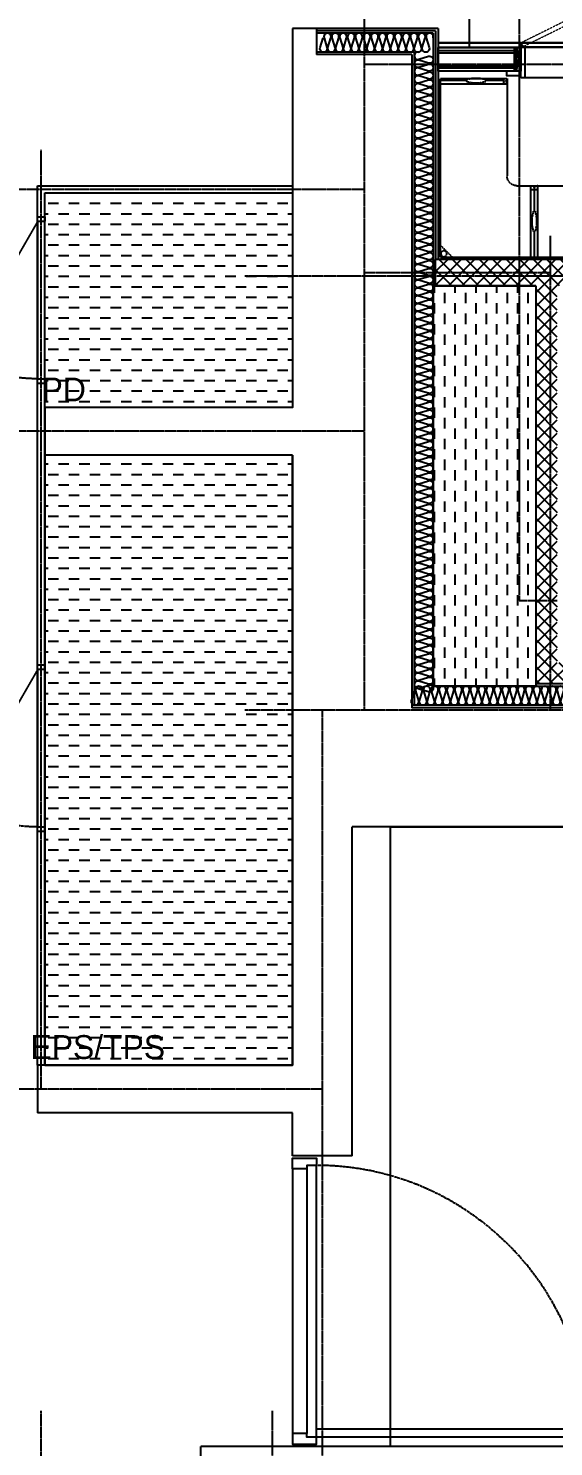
# Model space of a CAD drawing. Header units: millimetres. Extents: x 18456 to 179493, y -203649 to 469211.
# Drawn here: x 135436 to 137640, y -175984 to -170034 of the extents above; entities that cross this region are included whole.
import ezdxf

# ---------------------------------------------------------------- set-up
doc = ezdxf.new("R2010")
doc.units = ezdxf.units.MM
for name, pattern in [('X-평면도(기본형)$0$-HID', [2.5, 1.5, -1]), ('X-평면도(기본형)$0$CEN', [52.5, 50, -1, 0.5, -1]), ('X-평면도(기본형)$0$DDOT', [14, 12, -1, 0, -1]), ('X-평면도(기본형)$0$HID', [2.8, 1.8, -1]), ('X-평면도(기본형)$0$HID2', [7.5, 6, -1.5])]:
    doc.linetypes.add(name, pattern=pattern)
for name, color, linetype, true_color in [('X-평면도(기본형)$0$40HAT', 9, 'Continuous', 0x808080), ('X-평면도(기본형)$0$4GYP', 4, 'Continuous', 0x00ffff), ('X-평면도(기본형)$0$7GYP', 7, 'Continuous', 0x000000), ('X-평면도(기본형)$0$A-DOOR', 4, 'Continuous', 0x00ffff), ('X-평면도(기본형)$0$A02-벽체-조적', 3, 'Continuous', 0x00ff00), ('X-평면도(기본형)$0$CEN', 1, 'X-평면도(기본형)$0$CEN', 0xff0000), ('X-평면도(기본형)$0$DEFPOINTS-1', 7, 'Continuous', 0x262f4c), ('X-평면도(기본형)$0$DEFTXT', 7, 'Continuous', 0x7fdfff), ('X-평면도(기본형)$0$DOOR', 4, 'Continuous', 0x00ffff), ('X-평면도(기본형)$0$I-FL-FUR(B)', 6, 'Continuous', 0xff00ff), ('X-평면도(기본형)$0$I-FL-FUR(S)', 1, 'X-평면도(기본형)$0$-HID', 0xff0000), ('X-평면도(기본형)$0$INS', 9, 'Continuous', 0x808080), ('X-평면도(기본형)$0$INSUL', 9, 'Continuous', 0x808080), ('X-평면도(기본형)$0$STL', 4, 'Continuous', 0x00ffff), ('X-평면도(기본형)$0$TIL', 5, 'Continuous', 0x0000ff), ('X-평면도(기본형)$0$UIS', 7, 'X-평면도(기본형)$0$HID2', 0x000000), ('X-평면도(기본형)$0$W1', 2, 'Continuous', 0xffff00), ('X-평면도(기본형)$0$W2', 3, 'Continuous', 0x00ff00), ('X-평면도(기본형)$0$설비OPEN', 9, 'Continuous', 0x808080)]:
    doc.layers.add(name, color=color, linetype=linetype, true_color=true_color)
doc.layers.add('X-평면도(기본형)$0$F-FUR-FIX', color=6, linetype='Continuous', lineweight=9, true_color=0xff00ff)
doc.styles.add('맑은 고딕 Regular', font='')
doc.styles.get('맑은 고딕 Regular').set_extended_font_data('M+39D80 怨좊뵓')
pattern_1 = [(0, (-337462.93, -322449.154), (43.75, 43.75), [43.75, -43.75])]

# ---------------------------------------------------------------- blocks, each defined once
blk = doc.blocks.new('X-평면도(기본형)$0$PSD700_2')
at = {"layer": 'X-평면도(기본형)$0$STL', "color": 5, "linetype": 'X-평면도(기본형)$0$HID', "true_color": 0x0000ff}
blk.add_line((-330, 30), (243.8, 361.3), dxfattribs=at)
for points in [[(-330, 0), (-330, 30), (-350, 30), (-350, 0)], [(-330, 0), (-330, 30), (330, 30), (330, 0)], [(350, 0), (350, 30), (330, 30), (330, 0)]]:
    blk.add_lwpolyline(points, close=True, dxfattribs=at)
blk.add_arc((-350, 30), 680, 0, 29.15738, dxfattribs=at)
blk = doc.blocks.new('X-평면도(기본형)$0$A$C48BA1CD6')
at = {"layer": 'X-평면도(기본형)$0$F-FUR-FIX', "color": 1, "linetype": 'X-평면도(기본형)$0$HID', "ltscale": 0.5, "true_color": 0xff0000}
for points in [[(-298.2, 455.5), (-314, 464), (-140, 816), (-124.2, 807.4)], [(-298.2, 380.5), (-314, 372), (-140, 20), (-124.2, 28.6)]]:
    blk.add_lwpolyline(points, close=True, dxfattribs=at)
at = {"layer": 'X-평면도(기본형)$0$I-FL-FUR(B)', "ltscale": 3}
for p, q in [((-140, 1165.5), (-140, -484.5)), ((-120, -484.5), (-120, 1165.5)), ((-120, 836), (-20, 818)), ((-20, 836), (-120, 818)), ((-140, 818), (-120, 818)), ((8, 818), (-120, 818)), ((8, 800), (-120, 800)), ((8, 18), (8, 818)), ((-140, 18), (-120, 18)), ((-120, 36), (8, 36)), ((-120, 18), (8, 18)), ((-120, 18), (-20, 0)), ((-20, 18), (-120, 0)), ((-140, -484.5), (-120, -484.5))]:
    blk.add_line(p, q, dxfattribs=at)
for points in [[(-140, 1165.5), (-120, 1165.5), (-120, 818), (-140, 818)], [(-120, 818), (-20, 818), (-20, 836), (-120, 836)], [(-20, 878), (-2, 878), (-2, 818), (-20, 818)], [(-122, 420), (-140, 420), (-140, 816), (-122, 816)], [(-122, 416), (-140, 416), (-140, 20), (-122, 20)], [(-120, 0), (-20, 0), (-20, 18), (-120, 18)], [(-20, -37), (-2, -37), (-2, 18), (-20, 18)]]:
    blk.add_lwpolyline(points, close=True, dxfattribs=at)
at = {"layer": 'X-평면도(기본형)$0$I-FL-FUR(S)', "color": 1, "true_color": 0xff0000}
for p, q in [((10, 1155.5), (10, 875.5)), ((760, 1155.5), (10, 1155.5)), ((19, 1048), (19, 1155.5)), ((33, 1155.5), (33, 875.5)), ((760, 1155.5), (710, 1155.5)), ((710, 1155.5), (760, 1105.5)), ((760, 1155.5), (760, -334.5)), ((760, 1155.5), (760, 1105.5)), ((760, 1155.5), (760, 1105.5)), ((10, 1020.5), (15.9, 1047.6)), ((10, 990.5), (10, 1020.5)), ((16.4, 1048), (21.6, 1048)), ((22.1, 1047.6), (28, 1020.5)), ((28, 1020.5), (28, 990.5)), ((15.9, 963.4), (10, 990.5)), ((21.6, 963), (16.4, 963)), ((19, 891), (19, 963)), ((28, 990.5), (22.1, 963.4)), ((10, 875.5), (420, 875.5)), ((28, 875.5), (10, 875.5)), ((19, 891), (19, 887.5)), ((19, 891), (33, 891)), ((31, 875.5), (33, 875.5)), ((33, 875.5), (33, 891)), ((460, 835.5), (460, 5.5)), ((760, 775.5), (460, 775.5)), ((460, 775.5), (460, 773.5)), ((476, 775.5), (476, 747.5)), ((460, 747.5), (460, 749.5)), ((760, 747.5), (460, 747.5)), ((567.5, 761.5), (472, 761.5)), ((567.5, 764.1), (567.5, 758.9)), ((595, 770.5), (567.9, 764.6)), ((567.9, 758.4), (595, 752.5)), ((625, 770.5), (595, 770.5)), ((595, 752.5), (625, 752.5)), ((652.1, 764.6), (625, 770.5)), ((625, 752.5), (652.1, 758.4)), ((652.5, 758.9), (652.5, 764.1)), ((760, 761.5), (652.5, 761.5)), ((760, 88.5), (460, 88.5)), ((460, 88.5), (460, 86.5)), ((460, 60.5), (460, 62.5)), ((760, 60.5), (460, 60.5)), ((567.5, 74.5), (472, 74.5)), ((476, 60.5), (476, 88.5)), ((567.5, 71.9), (567.5, 77.1)), ((567.9, 77.6), (595, 83.5)), ((595, 65.5), (567.9, 71.4)), ((595, 83.5), (625, 83.5)), ((625, 65.5), (595, 65.5)), ((625, 83.5), (652.1, 77.6)), ((652.1, 71.4), (625, 65.5)), ((652.5, 77.1), (652.5, 71.9)), ((760, 74.5), (652.5, 74.5)), ((10, -334.5), (10, -34.5)), ((10, -34.5), (420, -34.5)), ((28, -34.5), (10, -34.5)), ((19, -50), (19, -46.5)), ((19, -50), (33, -50)), ((19, -50), (19, -142)), ((31, -34.5), (33, -34.5)), ((33, -34.5), (33, -50)), ((33, -334.5), (33, -34.5)), ((15.9, -142.4), (10, -169.5)), ((10, -169.5), (10, -199.5)), ((21.6, -142), (16.4, -142)), ((28, -169.5), (22.1, -142.4)), ((28, -199.5), (28, -169.5)), ((10, -199.5), (15.9, -226.6)), ((16.4, -227), (21.6, -227)), ((19, -227), (19, -334.5)), ((22.1, -226.6), (28, -199.5)), ((710, -334.5), (760, -284.5)), ((760, -334.5), (760, -284.5)), ((760, -334.5), (760, -284.5)), ((760, -334.5), (10, -334.5)), ((760, -334.5), (710, -334.5))]:
    blk.add_line(p, q, dxfattribs=at)
for centre in [(745.5, 1141), (745.5, -320)]:
    blk.add_circle(centre, 12.3, dxfattribs=at)
for centre, radius, start, end in [((16.4, 1047.5), 0.5, 90, 167.69198), ((21.6, 1047.5), 0.5, 12.30802, 90), ((16.4, 963.5), 0.5, 192.30802, 270), ((21.6, 963.5), 0.5, 270, 347.69198), ((31, 887.5), 12, 180, 270), ((420, 835.5), 40, 0, 90.00001), ((472, 773.5), 12, 180, 270), ((472, 749.5), 12, 90, 180), ((568, 764.1), 0.5, 102.30802, 180), ((568, 758.9), 0.5, 180, 257.69198), ((652, 764.1), 0.5, 0, 77.69198), ((652, 758.9), 0.5, 282.30802, 360), ((472, 86.5), 12, 180, 270), ((472, 62.5), 12, 90, 180), ((568, 77.1), 0.5, 102.30802, 180), ((568, 71.9), 0.5, 180, 257.69198), ((652, 77.1), 0.5, 0, 77.69198), ((652, 71.9), 0.5, 282.30802, 0), ((420, 5.5), 40, 269.99999, 0), ((31, -46.5), 12, 90, 180), ((16.4, -142.5), 0.5, 90, 167.69198), ((21.6, -142.5), 0.5, 12.30802, 90), ((16.4, -226.5), 0.5, 192.30802, 270), ((21.6, -226.5), 0.5, 270, 347.69198)]:
    blk.add_arc(centre, radius, start, end, dxfattribs=at)
blk = doc.blocks.new('U154 (X-평면도(기본형)$0$ins-l)')
at = {"layer": 'X-평면도(기본형)$0$INSUL', "color": 8, "true_color": 0x808080}
for p, q in [((36.9, 24.2), (21.4, 75.8)), ((57.5, 75.8), (42, 24.2)), ((78.1, 24.2), (62.6, 75.8)), ((98.7, 75.8), (83.2, 24.2)), ((119.3, 24.2), (103.8, 75.8)), ((139.9, 75.8), (124.5, 24.2)), ((160.5, 24.2), (145.1, 75.8)), ((181.1, 75.8), (165.7, 24.2)), ((201.7, 24.2), (186.3, 75.8)), ((222.3, 75.8), (206.9, 24.2)), ((243, 24.2), (227.5, 75.8)), ((263.6, 75.8), (248.1, 24.2)), ((284.2, 24.2), (268.7, 75.8)), ((304.8, 75.8), (289.3, 24.2)), ((325.4, 24.2), (309.9, 75.8)), ((346, 75.8), (330.6, 24.2)), ((366.6, 24.2), (351.2, 75.8)), ((387.2, 75.8), (371.8, 24.2)), ((407.8, 24.2), (392.4, 75.8)), ((428.4, 75.8), (413, 24.2)), ((449.1, 24.2), (433.6, 75.8)), ((469.7, 75.8), (454.2, 24.2)), ((490.3, 24.2), (474.8, 75.8)), ((510.9, 75.8), (495.4, 24.2)), ((531.5, 24.2), (516, 75.8)), ((552.1, 75.8), (536.6, 24.2)), ((572.7, 24.2), (557.3, 75.8)), ((593.3, 75.8), (577.9, 24.2)), ((613.9, 24.2), (598.5, 75.8)), ((634.5, 75.8), (619.1, 24.2)), ((655.2, 24.2), (639.7, 75.8)), ((675.8, 75.8), (660.3, 24.2)), ((696.4, 24.2), (680.9, 75.8)), ((717, 75.8), (701.5, 24.2)), ((737.6, 24.2), (722.1, 75.8)), ((758.2, 75.8), (742.7, 24.2)), ((778.8, 24.2), (763.4, 75.8)), ((799.4, 75.8), (784, 24.2)), ((820, 24.2), (804.6, 75.8)), ((840.6, 75.8), (825.2, 24.2)), ((861.3, 24.2), (845.8, 75.8)), ((881.9, 75.8), (866.4, 24.2)), ((902.5, 24.2), (887, 75.8)), ((923.1, 75.8), (907.6, 24.2)), ((943.7, 24.2), (928.2, 75.8)), ((964.3, 75.8), (948.8, 24.2)), ((984.9, 24.2), (969.5, 75.8)), ((1005.5, 75.8), (990.1, 24.2)), ((1026.1, 24.2), (1010.7, 75.8)), ((1046.7, 75.8), (1031.3, 24.2)), ((1067.4, 24.2), (1051.9, 75.8)), ((1088, 75.8), (1072.5, 24.2)), ((1108.6, 24.2), (1093.1, 75.8)), ((1129.2, 75.8), (1113.7, 24.2)), ((1149.8, 24.2), (1134.3, 75.8)), ((1170.4, 75.8), (1154.9, 24.2)), ((1191, 24.2), (1175.6, 75.8)), ((1211.6, 75.8), (1196.2, 24.2)), ((1232.2, 24.2), (1216.8, 75.8)), ((1252.8, 75.8), (1237.4, 24.2)), ((1273.5, 24.2), (1258, 75.8)), ((1294.1, 75.8), (1278.6, 24.2)), ((1314.7, 24.2), (1299.2, 75.8)), ((1335.3, 75.8), (1319.8, 24.2)), ((1355.9, 24.2), (1340.4, 75.8)), ((1376.5, 75.8), (1361, 24.2)), ((1397.1, 24.2), (1381.7, 75.8)), ((1417.7, 75.8), (1402.3, 24.2)), ((1438.3, 24.2), (1422.9, 75.8)), ((1458.9, 75.8), (1443.5, 24.2)), ((1479.5, 24.2), (1464.1, 75.8)), ((1500.2, 75.8), (1484.7, 24.2)), ((1520.8, 24.2), (1505.3, 75.8)), ((1541.4, 75.8), (1525.9, 24.2)), ((1562, 24.2), (1546.5, 75.8)), ((1582.6, 75.8), (1567.1, 24.2)), ((1603.2, 24.2), (1587.8, 75.8)), ((1623.8, 75.8), (1608.4, 24.2)), ((1644.4, 24.2), (1629, 75.8)), ((1665, 75.8), (1649.6, 24.2)), ((1685.6, 24.2), (1670.2, 75.8)), ((1706.3, 75.8), (1690.8, 24.2)), ((1726.9, 24.2), (1711.4, 75.8)), ((1747.5, 75.8), (1732, 24.2)), ((1768.1, 24.2), (1752.6, 75.8)), ((1788.7, 75.8), (1773.2, 24.2)), ((1809.3, 24.2), (1793.8, 75.8)), ((1829.9, 75.8), (1814.5, 24.2)), ((1850.5, 24.2), (1835.1, 75.8)), ((1871.1, 75.8), (1855.7, 24.2)), ((1891.7, 24.2), (1876.3, 75.8)), ((1912.4, 75.8), (1896.9, 24.2)), ((1933, 24.2), (1917.5, 75.8)), ((1953.6, 75.8), (1938.1, 24.2)), ((1974.2, 24.2), (1958.7, 75.8)), ((1994.8, 75.8), (1979.3, 24.2)), ((2015.4, 24.2), (1999.9, 75.8)), ((2036, 75.8), (2020.6, 24.2)), ((2056.6, 24.2), (2041.2, 75.8)), ((2077.2, 75.8), (2061.8, 24.2)), ((2097.8, 24.2), (2082.4, 75.8)), ((2118.5, 75.8), (2103, 24.2)), ((2139.1, 24.2), (2123.6, 75.8)), ((2159.7, 75.8), (2144.2, 24.2)), ((2180.3, 24.2), (2164.8, 75.8)), ((2200.9, 75.8), (2185.4, 24.2)), ((2221.5, 24.2), (2206, 75.8)), ((2242.1, 75.8), (2226.7, 24.2)), ((2262.7, 24.2), (2247.3, 75.8)), ((2283.3, 75.8), (2267.9, 24.2)), ((2303.9, 24.2), (2288.5, 75.8)), ((2324.6, 75.8), (2309.1, 24.2)), ((2345.2, 24.2), (2329.7, 75.8)), ((2365.8, 75.8), (2350.3, 24.2)), ((2386.4, 24.2), (2370.9, 75.8)), ((2407, 75.8), (2391.5, 24.2)), ((2427.6, 24.2), (2412.1, 75.8)), ((2448.2, 75.8), (2432.8, 24.2)), ((2468.8, 24.2), (2453.4, 75.8)), ((2489.4, 75.8), (2474, 24.2)), ((2510, 24.2), (2494.6, 75.8)), ((2530.7, 75.8), (2515.2, 24.2)), ((2551.3, 24.2), (2535.8, 75.8)), ((2571.9, 75.8), (2556.4, 24.2)), ((2592.5, 24.2), (2577, 75.8)), ((2613.1, 75.8), (2597.6, 24.2)), ((2633.7, 24.2), (2618.2, 75.8)), ((2654.3, 75.8), (2638.9, 24.2)), ((2674.9, 24.2), (2659.5, 75.8)), ((2695.5, 75.8), (2680.1, 24.2)), ((2716.1, 24.2), (2700.7, 75.8)), ((2736.7, 75.8), (2721.3, 24.2)), ((2757.4, 24.2), (2741.9, 75.8)), ((2778, 75.8), (2762.5, 24.2)), ((2798.6, 24.2), (2783.1, 75.8)), ((2819.2, 75.8), (2803.7, 24.2)), ((2839.8, 24.2), (2824.3, 75.8)), ((2860.4, 75.8), (2845, 24.2)), ((2881, 24.2), (2865.6, 75.8)), ((2901.6, 75.8), (2886.2, 24.2)), ((2922.2, 24.2), (2906.8, 75.8)), ((2942.8, 75.8), (2927.4, 24.2)), ((2963.5, 24.2), (2948, 75.8)), ((2984.1, 75.8), (2968.6, 24.2)), ((3004.7, 24.2), (2989.2, 75.8)), ((3025.3, 75.8), (3009.8, 24.2)), ((3045.9, 24.2), (3030.4, 75.8)), ((3066.5, 75.8), (3051, 24.2)), ((3087.1, 24.2), (3071.7, 75.8)), ((3107.7, 75.8), (3092.3, 24.2)), ((3128.3, 24.2), (3112.9, 75.8)), ((3148.9, 75.8), (3133.5, 24.2)), ((3169.6, 24.2), (3154.1, 75.8)), ((3190.2, 75.8), (3174.7, 24.2)), ((3210.8, 24.2), (3195.3, 75.8)), ((3231.4, 75.8), (3215.9, 24.2)), ((3252, 24.2), (3236.5, 75.8)), ((3272.6, 75.8), (3257.1, 24.2)), ((3293.2, 24.2), (3277.8, 75.8)), ((3313.8, 75.8), (3298.4, 24.2)), ((3334.4, 24.2), (3319, 75.8)), ((3355, 75.8), (3339.6, 24.2)), ((3375.7, 24.2), (3360.2, 75.8)), ((3396.3, 75.8), (3380.8, 24.2)), ((3416.9, 24.2), (3401.4, 75.8)), ((3437.5, 75.8), (3422, 24.2)), ((3458.1, 24.2), (3442.6, 75.8)), ((3478.7, 75.8), (3463.2, 24.2)), ((3499.3, 24.2), (3483.9, 75.8)), ((3519.9, 75.8), (3504.5, 24.2)), ((3540.5, 24.2), (3525.1, 75.8)), ((3561.1, 75.8), (3545.7, 24.2)), ((3581.8, 24.2), (3566.3, 75.8)), ((3602.4, 75.8), (3586.9, 24.2)), ((3623, 24.2), (3607.5, 75.8)), ((3643.6, 75.8), (3628.1, 24.2)), ((3664.2, 24.2), (3648.7, 75.8)), ((3684.8, 75.8), (3669.3, 24.2)), ((3705.4, 24.2), (3690, 75.8)), ((3726, 75.8), (3710.6, 24.2))]:
    blk.add_line(p, q, dxfattribs=at)
at = {"layer": 'X-평면도(기본형)$0$INSUL', "color": 8, "true_color": 0x808080, "extrusion": (0, 0, -1)}
for centre in [(-39.4, 81.2), (-80.7, 81.2), (-121.9, 81.2), (-163.1, 81.2), (-204.3, 81.2), (-245.5, 81.2), (-286.8, 81.2), (-328, 81.2), (-369.2, 81.2), (-410.4, 81.2), (-451.6, 81.2), (-492.9, 81.2), (-534.1, 81.2), (-575.3, 81.2), (-616.5, 81.2), (-657.7, 81.2), (-699, 81.2), (-740.2, 81.2), (-781.4, 81.2), (-822.6, 81.2), (-863.8, 81.2), (-905.1, 81.2), (-946.3, 81.2), (-987.5, 81.2), (-1028.7, 81.2), (-1069.9, 81.2), (-1111.1, 81.2), (-1152.4, 81.2), (-1193.6, 81.2), (-1234.8, 81.2), (-1276, 81.2), (-1317.2, 81.2), (-1358.5, 81.2), (-1399.7, 81.2), (-1440.9, 81.2), (-1482.1, 81.2), (-1523.3, 81.2), (-1564.6, 81.2), (-1605.8, 81.2), (-1647, 81.2), (-1688.2, 81.2), (-1729.4, 81.2), (-1770.7, 81.2), (-1811.9, 81.2), (-1853.1, 81.2), (-1894.3, 81.2), (-1935.5, 81.2), (-1976.8, 81.2), (-2018, 81.2), (-2059.2, 81.2), (-2100.4, 81.2), (-2141.6, 81.2), (-2182.9, 81.2), (-2224.1, 81.2), (-2265.3, 81.2), (-2306.5, 81.2), (-2347.7, 81.2), (-2389, 81.2), (-2430.2, 81.2), (-2471.4, 81.2), (-2512.6, 81.2), (-2553.8, 81.2), (-2595.1, 81.2), (-2636.3, 81.2), (-2677.5, 81.2), (-2718.7, 81.2), (-2759.9, 81.2), (-2801.2, 81.2), (-2842.4, 81.2), (-2883.6, 81.2), (-2924.8, 81.2), (-2966, 81.2), (-3007.3, 81.2), (-3048.5, 81.2), (-3089.7, 81.2), (-3130.9, 81.2), (-3172.1, 81.2), (-3213.4, 81.2), (-3254.6, 81.2), (-3295.8, 81.2), (-3337, 81.2), (-3378.2, 81.2), (-3419.4, 81.2), (-3460.7, 81.2), (-3501.9, 81.2), (-3543.1, 81.2), (-3584.3, 81.2), (-3625.5, 81.2), (-3666.8, 81.2), (-3708, 81.2)]:
    blk.add_arc(centre, 18.8, 343.30076, 196.69924, dxfattribs=at)
at = {"layer": 'X-평면도(기본형)$0$INSUL', "color": 8, "true_color": 0x808080}
for centre in [(18.8, 18.8), (60, 18.8), (101.3, 18.8), (142.5, 18.8), (183.7, 18.8), (224.9, 18.8), (266.1, 18.8), (307.4, 18.8), (348.6, 18.8), (389.8, 18.8), (431, 18.8), (472.2, 18.8), (513.5, 18.8), (554.7, 18.8), (595.9, 18.8), (637.1, 18.8), (678.3, 18.8), (719.6, 18.8), (760.8, 18.8), (802, 18.8), (843.2, 18.8), (884.4, 18.8), (925.7, 18.8), (966.9, 18.8), (1008.1, 18.8), (1049.3, 18.8), (1090.5, 18.8), (1131.8, 18.8), (1173, 18.8), (1214.2, 18.8), (1255.4, 18.8), (1296.6, 18.8), (1337.9, 18.8), (1379.1, 18.8), (1420.3, 18.8), (1461.5, 18.8), (1502.7, 18.8), (1544, 18.8), (1585.2, 18.8), (1626.4, 18.8), (1667.6, 18.8), (1708.8, 18.8), (1750.1, 18.8), (1791.3, 18.8), (1832.5, 18.8), (1873.7, 18.8), (1914.9, 18.8), (1956.2, 18.8), (1997.4, 18.8), (2038.6, 18.8), (2079.8, 18.8), (2121, 18.8), (2162.2, 18.8), (2203.5, 18.8), (2244.7, 18.8), (2285.9, 18.8), (2327.1, 18.8), (2368.3, 18.8), (2409.6, 18.8), (2450.8, 18.8), (2492, 18.8), (2533.2, 18.8), (2574.4, 18.8), (2615.7, 18.8), (2656.9, 18.8), (2698.1, 18.8), (2739.3, 18.8), (2780.5, 18.8), (2821.8, 18.8), (2863, 18.8), (2904.2, 18.8), (2945.4, 18.8), (2986.6, 18.8), (3027.9, 18.8), (3069.1, 18.8), (3110.3, 18.8), (3151.5, 18.8), (3192.7, 18.8), (3234, 18.8), (3275.2, 18.8), (3316.4, 18.8), (3357.6, 18.8), (3398.8, 18.8), (3440.1, 18.8), (3481.3, 18.8), (3522.5, 18.8), (3563.7, 18.8), (3604.9, 18.8), (3646.2, 18.8), (3687.4, 18.8)]:
    blk.add_arc(centre, 18.8, 163.30076, 16.69924, dxfattribs=at)
blk = doc.blocks.new('U155 (X-평면도(기본형)$0$ins-l)')
at = {"layer": 'X-평면도(기본형)$0$INSUL', "color": 8, "true_color": 0x808080}
for p, q in [((36.9, 24.2), (21.4, 75.8)), ((57.5, 75.8), (42, 24.2)), ((78.1, 24.2), (62.6, 75.8)), ((98.7, 75.8), (83.2, 24.2)), ((119.3, 24.2), (103.8, 75.8)), ((139.9, 75.8), (124.5, 24.2)), ((160.5, 24.2), (145.1, 75.8)), ((181.1, 75.8), (165.7, 24.2)), ((201.7, 24.2), (186.3, 75.8)), ((222.3, 75.8), (206.9, 24.2)), ((243, 24.2), (227.5, 75.8)), ((263.6, 75.8), (248.1, 24.2)), ((284.2, 24.2), (268.7, 75.8)), ((304.8, 75.8), (289.3, 24.2)), ((325.4, 24.2), (309.9, 75.8)), ((346, 75.8), (330.6, 24.2)), ((366.6, 24.2), (351.2, 75.8)), ((387.2, 75.8), (371.8, 24.2)), ((407.8, 24.2), (392.4, 75.8)), ((428.4, 75.8), (413, 24.2)), ((449.1, 24.2), (433.6, 75.8)), ((469.7, 75.8), (454.2, 24.2)), ((490.3, 24.2), (474.8, 75.8)), ((510.9, 75.8), (495.4, 24.2)), ((531.5, 24.2), (516, 75.8)), ((552.1, 75.8), (536.6, 24.2)), ((572.7, 24.2), (557.3, 75.8)), ((593.3, 75.8), (577.9, 24.2)), ((613.9, 24.2), (598.5, 75.8)), ((634.5, 75.8), (619.1, 24.2)), ((655.2, 24.2), (639.7, 75.8)), ((675.8, 75.8), (660.3, 24.2)), ((696.4, 24.2), (680.9, 75.8)), ((717, 75.8), (701.5, 24.2)), ((737.6, 24.2), (722.1, 75.8)), ((758.2, 75.8), (742.7, 24.2)), ((778.8, 24.2), (763.4, 75.8)), ((799.4, 75.8), (784, 24.2)), ((820, 24.2), (804.6, 75.8)), ((840.6, 75.8), (825.2, 24.2)), ((861.3, 24.2), (845.8, 75.8)), ((881.9, 75.8), (866.4, 24.2)), ((902.5, 24.2), (887, 75.8)), ((923.1, 75.8), (907.6, 24.2)), ((943.7, 24.2), (928.2, 75.8)), ((964.3, 75.8), (948.8, 24.2)), ((984.9, 24.2), (969.5, 75.8)), ((1005.5, 75.8), (990.1, 24.2)), ((1026.1, 24.2), (1010.7, 75.8)), ((1046.7, 75.8), (1031.3, 24.2)), ((1067.4, 24.2), (1051.9, 75.8)), ((1088, 75.8), (1072.5, 24.2)), ((1108.6, 24.2), (1093.1, 75.8)), ((1129.2, 75.8), (1113.7, 24.2)), ((1149.8, 24.2), (1134.3, 75.8)), ((1170.4, 75.8), (1154.9, 24.2)), ((1191, 24.2), (1175.6, 75.8)), ((1211.6, 75.8), (1196.2, 24.2)), ((1232.2, 24.2), (1216.8, 75.8)), ((1252.8, 75.8), (1237.4, 24.2)), ((1273.5, 24.2), (1258, 75.8)), ((1294.1, 75.8), (1278.6, 24.2)), ((1314.7, 24.2), (1299.2, 75.8)), ((1335.3, 75.8), (1319.8, 24.2)), ((1355.9, 24.2), (1340.4, 75.8)), ((1376.5, 75.8), (1361, 24.2)), ((1397.1, 24.2), (1381.7, 75.8)), ((1417.7, 75.8), (1402.3, 24.2)), ((1438.3, 24.2), (1422.9, 75.8)), ((1458.9, 75.8), (1443.5, 24.2)), ((1479.5, 24.2), (1464.1, 75.8)), ((1500.2, 75.8), (1484.7, 24.2)), ((1520.8, 24.2), (1505.3, 75.8)), ((1541.4, 75.8), (1525.9, 24.2)), ((1562, 24.2), (1546.5, 75.8)), ((1582.6, 75.8), (1567.1, 24.2)), ((1603.2, 24.2), (1587.8, 75.8)), ((1623.8, 75.8), (1608.4, 24.2)), ((1644.4, 24.2), (1629, 75.8)), ((1665, 75.8), (1649.6, 24.2)), ((1685.6, 24.2), (1670.2, 75.8)), ((1706.3, 75.8), (1690.8, 24.2)), ((1726.9, 24.2), (1711.4, 75.8)), ((1747.5, 75.8), (1732, 24.2)), ((1768.1, 24.2), (1752.6, 75.8)), ((1788.7, 75.8), (1773.2, 24.2)), ((1809.3, 24.2), (1793.8, 75.8)), ((1829.9, 75.8), (1814.5, 24.2)), ((1850.5, 24.2), (1835.1, 75.8)), ((1871.1, 75.8), (1855.7, 24.2)), ((1891.7, 24.2), (1876.3, 75.8)), ((1912.4, 75.8), (1896.9, 24.2)), ((1933, 24.2), (1917.5, 75.8)), ((1953.6, 75.8), (1938.1, 24.2)), ((1974.2, 24.2), (1958.7, 75.8)), ((1994.8, 75.8), (1979.3, 24.2)), ((2015.4, 24.2), (1999.9, 75.8)), ((2036, 75.8), (2020.6, 24.2)), ((2056.6, 24.2), (2041.2, 75.8)), ((2077.2, 75.8), (2061.8, 24.2)), ((2097.8, 24.2), (2082.4, 75.8)), ((2118.5, 75.8), (2103, 24.2)), ((2139.1, 24.2), (2123.6, 75.8)), ((2159.7, 75.8), (2144.2, 24.2)), ((2180.3, 24.2), (2164.8, 75.8)), ((2200.9, 75.8), (2185.4, 24.2)), ((2221.5, 24.2), (2206, 75.8)), ((2242.1, 75.8), (2226.7, 24.2)), ((2262.7, 24.2), (2247.3, 75.8)), ((2283.3, 75.8), (2267.9, 24.2)), ((2303.9, 24.2), (2288.5, 75.8)), ((2324.6, 75.8), (2309.1, 24.2)), ((2345.2, 24.2), (2329.7, 75.8)), ((2365.8, 75.8), (2350.3, 24.2)), ((2386.4, 24.2), (2370.9, 75.8)), ((2407, 75.8), (2391.5, 24.2)), ((2427.6, 24.2), (2412.1, 75.8)), ((2448.2, 75.8), (2432.8, 24.2)), ((2468.8, 24.2), (2453.4, 75.8)), ((2489.4, 75.8), (2474, 24.2)), ((2510, 24.2), (2494.6, 75.8)), ((2530.7, 75.8), (2515.2, 24.2)), ((2551.3, 24.2), (2535.8, 75.8)), ((2571.9, 75.8), (2556.4, 24.2)), ((2592.5, 24.2), (2577, 75.8)), ((2613.1, 75.8), (2597.6, 24.2)), ((2633.7, 24.2), (2618.2, 75.8)), ((2654.3, 75.8), (2638.9, 24.2)), ((2674.9, 24.2), (2659.5, 75.8)), ((2695.5, 75.8), (2680.1, 24.2)), ((2716.1, 24.2), (2700.7, 75.8)), ((2736.7, 75.8), (2721.3, 24.2)), ((2757.4, 24.2), (2741.9, 75.8)), ((2778, 75.8), (2762.5, 24.2)), ((2798.6, 24.2), (2783.1, 75.8)), ((2819.2, 75.8), (2803.7, 24.2)), ((2839.8, 24.2), (2824.3, 75.8)), ((2860.4, 75.8), (2845, 24.2)), ((2881, 24.2), (2865.6, 75.8)), ((2901.6, 75.8), (2886.2, 24.2)), ((2922.2, 24.2), (2906.8, 75.8)), ((2942.8, 75.8), (2927.4, 24.2)), ((2963.5, 24.2), (2948, 75.8)), ((2984.1, 75.8), (2968.6, 24.2)), ((3004.7, 24.2), (2989.2, 75.8)), ((3025.3, 75.8), (3009.8, 24.2)), ((3045.9, 24.2), (3030.4, 75.8)), ((3066.5, 75.8), (3051, 24.2)), ((3087.1, 24.2), (3071.7, 75.8)), ((3107.7, 75.8), (3092.3, 24.2)), ((3128.3, 24.2), (3112.9, 75.8)), ((3148.9, 75.8), (3133.5, 24.2)), ((3169.6, 24.2), (3154.1, 75.8)), ((3190.2, 75.8), (3174.7, 24.2)), ((3210.8, 24.2), (3195.3, 75.8)), ((3231.4, 75.8), (3215.9, 24.2)), ((3252, 24.2), (3236.5, 75.8)), ((3272.6, 75.8), (3257.1, 24.2)), ((3293.2, 24.2), (3277.8, 75.8)), ((3313.8, 75.8), (3298.4, 24.2)), ((3334.4, 24.2), (3319, 75.8)), ((3355, 75.8), (3339.6, 24.2))]:
    blk.add_line(p, q, dxfattribs=at)
at = {"layer": 'X-평면도(기본형)$0$INSUL', "color": 8, "true_color": 0x808080, "extrusion": (0, 0, -1)}
for centre in [(-39.4, 81.2), (-80.7, 81.2), (-121.9, 81.2), (-163.1, 81.2), (-204.3, 81.2), (-245.5, 81.2), (-286.8, 81.2), (-328, 81.2), (-369.2, 81.2), (-410.4, 81.2), (-451.6, 81.2), (-492.9, 81.2), (-534.1, 81.2), (-575.3, 81.2), (-616.5, 81.2), (-657.7, 81.2), (-699, 81.2), (-740.2, 81.2), (-781.4, 81.2), (-822.6, 81.2), (-863.8, 81.2), (-905.1, 81.2), (-946.3, 81.2), (-987.5, 81.2), (-1028.7, 81.2), (-1069.9, 81.2), (-1111.1, 81.2), (-1152.4, 81.2), (-1193.6, 81.2), (-1234.8, 81.2), (-1276, 81.2), (-1317.2, 81.2), (-1358.5, 81.2), (-1399.7, 81.2), (-1440.9, 81.2), (-1482.1, 81.2), (-1523.3, 81.2), (-1564.6, 81.2), (-1605.8, 81.2), (-1647, 81.2), (-1688.2, 81.2), (-1729.4, 81.2), (-1770.7, 81.2), (-1811.9, 81.2), (-1853.1, 81.2), (-1894.3, 81.2), (-1935.5, 81.2), (-1976.8, 81.2), (-2018, 81.2), (-2059.2, 81.2), (-2100.4, 81.2), (-2141.6, 81.2), (-2182.9, 81.2), (-2224.1, 81.2), (-2265.3, 81.2), (-2306.5, 81.2), (-2347.7, 81.2), (-2389, 81.2), (-2430.2, 81.2), (-2471.4, 81.2), (-2512.6, 81.2), (-2553.8, 81.2), (-2595.1, 81.2), (-2636.3, 81.2), (-2677.5, 81.2), (-2718.7, 81.2), (-2759.9, 81.2), (-2801.2, 81.2), (-2842.4, 81.2), (-2883.6, 81.2), (-2924.8, 81.2), (-2966, 81.2), (-3007.3, 81.2), (-3048.5, 81.2), (-3089.7, 81.2), (-3130.9, 81.2), (-3172.1, 81.2), (-3213.4, 81.2), (-3254.6, 81.2), (-3295.8, 81.2), (-3337, 81.2)]:
    blk.add_arc(centre, 18.8, 343.30076, 196.69924, dxfattribs=at)
at = {"layer": 'X-평면도(기본형)$0$INSUL', "color": 8, "true_color": 0x808080}
for centre in [(18.8, 18.8), (60, 18.8), (101.3, 18.8), (142.5, 18.8), (183.7, 18.8), (224.9, 18.8), (266.1, 18.8), (307.4, 18.8), (348.6, 18.8), (389.8, 18.8), (431, 18.8), (472.2, 18.8), (513.5, 18.8), (554.7, 18.8), (595.9, 18.8), (637.1, 18.8), (678.3, 18.8), (719.6, 18.8), (760.8, 18.8), (802, 18.8), (843.2, 18.8), (884.4, 18.8), (925.7, 18.8), (966.9, 18.8), (1008.1, 18.8), (1049.3, 18.8), (1090.5, 18.8), (1131.8, 18.8), (1173, 18.8), (1214.2, 18.8), (1255.4, 18.8), (1296.6, 18.8), (1337.9, 18.8), (1379.1, 18.8), (1420.3, 18.8), (1461.5, 18.8), (1502.7, 18.8), (1544, 18.8), (1585.2, 18.8), (1626.4, 18.8), (1667.6, 18.8), (1708.8, 18.8), (1750.1, 18.8), (1791.3, 18.8), (1832.5, 18.8), (1873.7, 18.8), (1914.9, 18.8), (1956.2, 18.8), (1997.4, 18.8), (2038.6, 18.8), (2079.8, 18.8), (2121, 18.8), (2162.2, 18.8), (2203.5, 18.8), (2244.7, 18.8), (2285.9, 18.8), (2327.1, 18.8), (2368.3, 18.8), (2409.6, 18.8), (2450.8, 18.8), (2492, 18.8), (2533.2, 18.8), (2574.4, 18.8), (2615.7, 18.8), (2656.9, 18.8), (2698.1, 18.8), (2739.3, 18.8), (2780.5, 18.8), (2821.8, 18.8), (2863, 18.8), (2904.2, 18.8), (2945.4, 18.8), (2986.6, 18.8), (3027.9, 18.8), (3069.1, 18.8), (3110.3, 18.8), (3151.5, 18.8), (3192.7, 18.8), (3234, 18.8), (3275.2, 18.8), (3316.4, 18.8)]:
    blk.add_arc(centre, 18.8, 163.30076, 16.69924, dxfattribs=at)
blk = doc.blocks.new('U137 (X-평면도(기본형)$0$ins-l)')
at = {"layer": 'X-평면도(기본형)$0$INSUL', "color": 8, "true_color": 0x808080}
for p, q in [((36.9, 24.2), (21.4, 75.8)), ((57.5, 75.8), (42, 24.2)), ((78.1, 24.2), (62.6, 75.8)), ((98.7, 75.8), (83.2, 24.2)), ((119.3, 24.2), (103.8, 75.8)), ((139.9, 75.8), (124.5, 24.2)), ((160.5, 24.2), (145.1, 75.8)), ((181.1, 75.8), (165.7, 24.2)), ((201.7, 24.2), (186.3, 75.8)), ((222.3, 75.8), (206.9, 24.2)), ((243, 24.2), (227.5, 75.8)), ((263.6, 75.8), (248.1, 24.2)), ((284.2, 24.2), (268.7, 75.8)), ((304.8, 75.8), (289.3, 24.2)), ((325.4, 24.2), (309.9, 75.8)), ((346, 75.8), (330.6, 24.2)), ((366.6, 24.2), (351.2, 75.8)), ((387.2, 75.8), (371.8, 24.2)), ((407.8, 24.2), (392.4, 75.8)), ((428.4, 75.8), (413, 24.2)), ((449.1, 24.2), (433.6, 75.8)), ((469.7, 75.8), (454.2, 24.2)), ((490.3, 24.2), (474.8, 75.8)), ((510.9, 75.8), (495.4, 24.2)), ((531.5, 24.2), (516, 75.8)), ((552.1, 75.8), (536.6, 24.2)), ((572.7, 24.2), (557.3, 75.8)), ((593.3, 75.8), (577.9, 24.2))]:
    blk.add_line(p, q, dxfattribs=at)
at = {"layer": 'X-평면도(기본형)$0$INSUL', "color": 8, "true_color": 0x808080, "extrusion": (0, 0, -1)}
for centre in [(-39.4, 81.2), (-80.7, 81.2), (-121.9, 81.2), (-163.1, 81.2), (-204.3, 81.2), (-245.5, 81.2), (-286.8, 81.2), (-328, 81.2), (-369.2, 81.2), (-410.4, 81.2), (-451.6, 81.2), (-492.9, 81.2), (-534.1, 81.2), (-575.3, 81.2)]:
    blk.add_arc(centre, 18.8, 343.30076, 196.69924, dxfattribs=at)
at = {"layer": 'X-평면도(기본형)$0$INSUL', "color": 8, "true_color": 0x808080}
for centre in [(18.8, 18.8), (60, 18.8), (101.3, 18.8), (142.5, 18.8), (183.7, 18.8), (224.9, 18.8), (266.1, 18.8), (307.4, 18.8), (348.6, 18.8), (389.8, 18.8), (431, 18.8), (472.2, 18.8), (513.5, 18.8), (554.7, 18.8)]:
    blk.add_arc(centre, 18.8, 163.30076, 16.69924, dxfattribs=at)

msp = doc.modelspace()

# ---------------------------------------------------------------- hatches: boundary and pattern name
at = {"layer": 'X-평면도(기본형)$0$40HAT'}
h = msp.add_hatch(dxfattribs=at)
h.set_pattern_fill('H3', color=256, scale=40, angle=90, style=0, pattern_type=2)
h.set_pattern_definition([(45, (-645137.68, -329668.82), (-28.2842712, 28.2842712), []), (135, (-645137.68, -329668.82), (-28.2842712, -28.2842712), [])])
h.paths.add_polyline_path([(140024.6, -172759.2), (140044.6, -172759.2), (140044.6, -171004.2), (139934.6, -171004.2), (139934.6, -172694.2), (137654.6, -172694.2), (137654.6, -171114.2), (139134.6, -171114.2), (139134.6, -171004.2), (137144.6, -171004.2), (137144.6, -171114.2), (137564.6, -171114.2), (137564.6, -172784.2), (140024.6, -172784.2)], flags=0)
at = {"layer": 'X-평면도(기본형)$0$설비OPEN'}
h = msp.add_hatch(dxfattribs=at)
h.set_pattern_fill('DASH', color=256, scale=350, style=0, pattern_type=2)
h.set_pattern_definition(pattern_1)
h.paths.add_polyline_path([(136544.6, -170724.2), (136544.6, -171624.2), (135504.6, -171624.2), (135504.6, -170724.2)], flags=0)
h = msp.add_hatch(dxfattribs=at)
h.set_pattern_fill('DASH', color=256, scale=350, angle=90, style=0, pattern_type=2)
h.set_pattern_definition([(90, (-660466.953, -61287.206), (-43.75, 43.75), [43.75, -43.75])])
h.paths.add_polyline_path([(137564.6, -171114.2), (137564.6, -172794.2), (137134.6, -172794.2), (137134.6, -171114.2)], flags=0)
h = msp.add_hatch(dxfattribs=at)
h.set_pattern_fill('DASH', color=256, scale=350, style=0, pattern_type=2)
h.set_pattern_definition(pattern_1)
h.paths.add_polyline_path([(136544.6, -171824.2), (135504.6, -171824.2), (135504.6, -174384.2), (136544.6, -174384.2)], flags=0)

# ---------------------------------------------------------------- linework, layer by layer
at = {"layer": 'X-평면도(기본형)$0$4GYP'}
for p, q in [((137154.6, -170034.2), (136644.6, -170034.2)), ((137144.6, -170044.2), (136644.6, -170044.2)), ((137144.6, -170044.2), (137144.6, -171004.2)), ((137154.6, -170034.2), (137154.6, -171004.2))]:
    msp.add_line(p, q, dxfattribs=at)
at = {"layer": 'X-평면도(기본형)$0$7GYP'}
for points in [[(137154.6, -170114.2), (137474.6, -170114.2)], [(137154.6, -170214.2), (137154.6, -170114.2)], [(137154.6, -170126.7), (137474.6, -170126.7)], [(137154.6, -170136.2), (137474.6, -170136.2)], [(137474.6, -170114.2), (137474.6, -170214.2)], [(137474.6, -170192.2), (137154.6, -170192.2)], [(137474.6, -170201.7), (137154.6, -170201.7)], [(137474.6, -170214.2), (137154.6, -170214.2)]]:
    msp.add_lwpolyline(points, dxfattribs=at)
at = {"layer": 'X-평면도(기본형)$0$CEN'}
for p, q in [((136844.6, -167684.2), (136844.6, -172894.2)), ((136844.6, -170184.2), (138914.6, -170184.2)), ((135489.6, -174484.2), (135489.6, -170544.2)), ((135324.6, -170709.2), (136844.6, -170709.2)), ((137624.6, -170904.2), (137624.6, -172894.2)), ((137624.6, -171059.2), (136844.6, -171059.2)), ((140244.6, -171074.2), (136344.6, -171074.2)), ((136844.6, -171724.2), (135324.6, -171724.2)), ((145334.6, -172894.2), (136344.6, -172894.2)), ((136669.6, -176284.2), (136669.6, -172894.2)), ((136669.6, -174484.2), (135324.6, -174484.2)), ((135489.6, -179624.2), (135489.6, -175834.2)), ((136459.6, -176284.2), (136459.6, -175834.2))]:
    msp.add_line(p, q, dxfattribs=at)
at = {"layer": 'X-평면도(기본형)$0$DEFPOINTS-1'}
msp.add_lwpolyline([(136954.6, -175984.2), (136954.6, -173384.2), (141634.6, -173384.2), (141634.6, -175984.2)], close=True, dxfattribs=at)
at = {"layer": 'X-평면도(기본형)$0$DOOR', "color": 8, "true_color": 0x808080}
for p, q in [((136644.6, -175944.2), (136644.6, -174804.2)), ((136544.6, -174819.2), (136544.6, -175929.2)), ((136604.6, -174819.2), (136604.6, -175929.2))]:
    msp.add_line(p, q, dxfattribs=at)
at = {"layer": 'X-평면도(기본형)$0$DOOR'}
for points in [[(136544.6, -174819.2), (136544.6, -174774.2), (136644.6, -174774.2), (136644.6, -174804.2), (136604.6, -174804.2), (136604.6, -174819.2)], [(136544.6, -175929.2), (136544.6, -175974.2), (136644.6, -175974.2), (136644.6, -175944.2), (136604.6, -175944.2), (136604.6, -175929.2)], [(137784.6, -175909.2), (137784.6, -175944.2), (136644.6, -175944.2), (136644.6, -175909.2)]]:
    msp.add_lwpolyline(points, close=True, dxfattribs=at)
at = {"layer": 'X-평면도(기본형)$0$DOOR', "color": 8, "linetype": 'X-평면도(기본형)$0$DDOT', "true_color": 0x808080}
msp.add_arc((136644.6, -175944.2), 1140, 1.89219, 90, dxfattribs=at)
at = {"layer": 'X-평면도(기본형)$0$INS'}
for p, q in [((137134.6, -170054.2), (136644.6, -170054.2)), ((137134.6, -170054.2), (137134.6, -172794.2)), ((137054.6, -170134.2), (136644.6, -170134.2)), ((137054.6, -170134.2), (137054.6, -172874.2)), ((137134.6, -172794.2), (140024.6, -172794.2)), ((142599.6, -172874.2), (137054.6, -172874.2))]:
    msp.add_line(p, q, dxfattribs=at)
at = {"layer": 'X-평면도(기본형)$0$STL'}
for p, q in [((135474.6, -170694.2), (136544.6, -170694.2)), ((135474.6, -174384.2), (135474.6, -170694.2)), ((135504.6, -170724.2), (136544.6, -170724.2)), ((135504.6, -174384.2), (135504.6, -170724.2))]:
    msp.add_line(p, q, dxfattribs=at)
at = {"layer": 'X-평면도(기본형)$0$TIL'}
msp.add_line((137284.6, -168904.2), (137284.6, -170114.2), dxfattribs=at)
at = {"layer": 'X-평면도(기본형)$0$UIS'}
msp.add_lwpolyline([(137494.6, -168484.2), (137494.6, -172434.2), (137654.6, -172434.2)], dxfattribs=at)
at = {"layer": 'X-평면도(기본형)$0$W1'}
for p, q in [((136644.6, -170034.2), (136544.6, -170034.2)), ((136544.6, -170034.2), (136544.6, -171624.2)), ((136644.6, -170034.2), (136644.6, -170144.2)), ((137044.6, -170144.2), (136644.6, -170144.2)), ((137044.6, -170144.2), (137044.6, -172884.2)), ((135504.6, -171624.2), (135504.6, -171824.2)), ((136544.6, -171624.2), (135504.6, -171624.2)), ((136544.6, -171824.2), (135504.6, -171824.2)), ((136544.6, -171824.2), (136544.6, -174384.2)), ((143809.6, -172884.2), (137044.6, -172884.2)), ((136794.6, -174764.2), (136794.6, -173384.2)), ((141634.6, -173384.2), (136794.6, -173384.2)), ((135474.6, -174384.2), (135474.6, -174584.2)), ((136544.6, -174384.2), (135474.6, -174384.2)), ((136544.6, -174584.2), (135474.6, -174584.2)), ((136544.6, -174764.2), (136544.6, -174584.2)), ((136794.6, -174764.2), (136544.6, -174764.2)), ((136159.6, -176284.2), (136159.6, -175984.2)), ((141634.6, -175984.2), (136159.6, -175984.2))]:
    msp.add_line(p, q, dxfattribs=at)
at = {"layer": 'X-평면도(기본형)$0$W2'}
for p, q in [((137144.6, -171114.2), (137144.6, -171004.2)), ((139134.6, -171004.2), (137144.6, -171004.2)), ((137564.6, -171114.2), (137144.6, -171114.2)), ((137564.6, -171114.2), (137564.6, -172784.2)), ((140024.6, -172784.2), (137564.6, -172784.2))]:
    msp.add_line(p, q, dxfattribs=at)
at = {"layer": 'X-평면도(기본형)$0$설비OPEN'}
for points in [[(135504.6, -170724.2), (136544.6, -170724.2), (136544.6, -171624.2), (135504.6, -171624.2)], [(137564.6, -171114.2), (137564.6, -172794.2), (137134.6, -172794.2), (137134.6, -171114.2)], [(136544.6, -171824.2), (135504.6, -171824.2), (135504.6, -174384.2), (136544.6, -174384.2)]]:
    msp.add_lwpolyline(points, close=True, dxfattribs=at)

# ---------------------------------------------------------------- block references
at = {"layer": 'X-평면도(기본형)$0$A-DOOR', "xscale": -1, "rotation": 90}
for p in [(135504.6, -171174.2), (135504.6, -173054.2)]:
    msp.add_blockref('X-평면도(기본형)$0$PSD700_2', p, dxfattribs=at)
at = {"layer": 'X-평면도(기본형)$0$A02-벽체-조적', "xscale": -1, "rotation": 89.99999999999993}
msp.add_blockref('X-평면도(기본형)$0$A$C48BA1CD6', (138320.1, -170234.2), dxfattribs=at)
at = {"layer": 'X-평면도(기본형)$0$INSUL', "xscale": 0.7999999999999996, "yscale": 0.7999999999999996, "zscale": 0.7999999999999996}
for name, p, rotation in [('U137 (X-평면도(기본형)$0$ins-l)', (137134.6, -170054.2), 180), ('U155 (X-평면도(기본형)$0$ins-l)', (137054.6, -170134.2), 269.9999999999999), ('U154 (X-평면도(기본형)$0$ins-l)', (140024.6, -172794.2), 180)]:
    msp.add_blockref(name, p, dxfattribs=dict(at, rotation=rotation))

# ---------------------------------------------------------------- texts
at = {"layer": 'X-평면도(기본형)$0$DEFTXT', "char_height": 100, "attachment_point": 9, "style": '맑은 고딕 Regular'}
for s, insert, width in [('PD', (135677.3, -171599.2), 532.609), ('EPS/TPS', (136009.5, -174359.2), 1195.652)]:
    msp.add_mtext(s, dxfattribs=dict(at, insert=insert, width=width))

doc.saveas('drawing.dxf')
